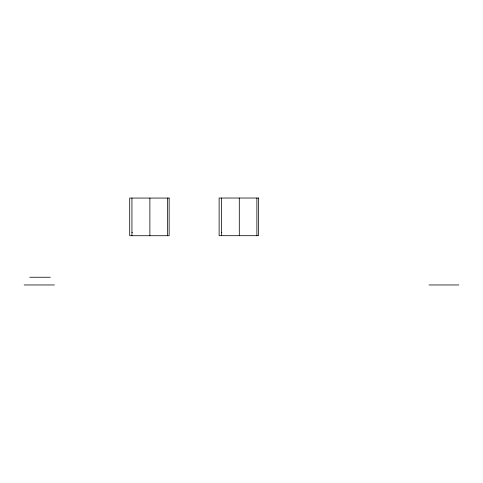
<?xml version="1.0" encoding="UTF-8"?>
<svg xmlns="http://www.w3.org/2000/svg" width="483" height="483" viewBox="0 0 483 483"><rect width="100%" height="100%" fill="white"/><g stroke="black" fill="none" stroke-linecap="round" stroke-linejoin="round"><path stroke-width="0.72" d="M221.359 232.456L221.854 232.456M131.944 232.486L132.439 232.486M29.747 277.242L50.31 277.242M24.15 284.964L54.428 284.964M429.049 284.964L458.85 284.964M256.878 198.036L256.878 235.692M239.296 198.036L239.296 235.692M221.359 198.036L221.359 235.692M167.462 198.066L167.462 235.722M149.881 198.066L149.881 235.722M131.944 198.066L131.944 235.722M169.135 198.066L129.704 198.066L129.704 235.722L169.135 235.722L169.135 198.066M258.55 198.036L219.119 198.036L219.119 235.692L258.55 235.692L258.55 198.036"/></g></svg>
